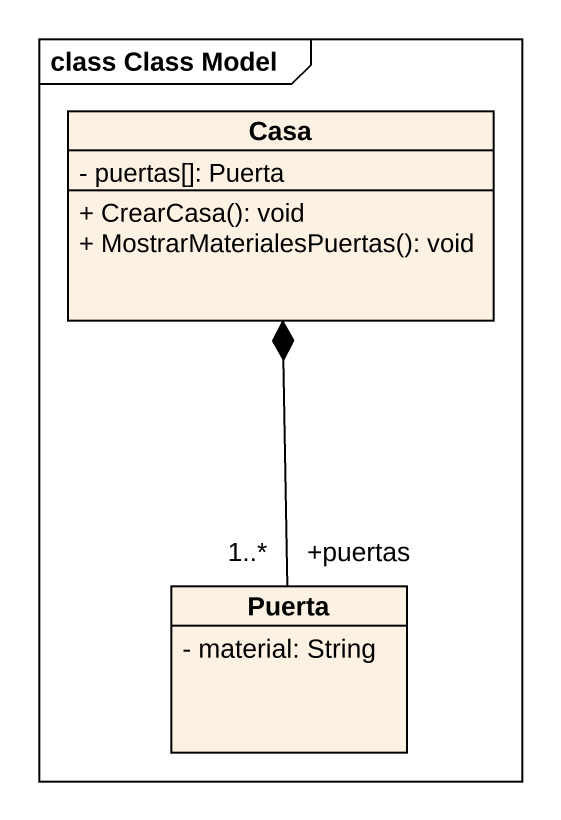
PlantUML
@startuml
mainframe class Class Model
hide circle
hide empty members
skinparam classAttributeIconSize 0
class Casa {
  - puertas[]: Puerta
  + CrearCasa(): void
  + MostrarMaterialesPuertas(): void
}
class Puerta {
  - material: String
}
Puerta "+puertas\n1..*" -up-* Casa
@enduml
